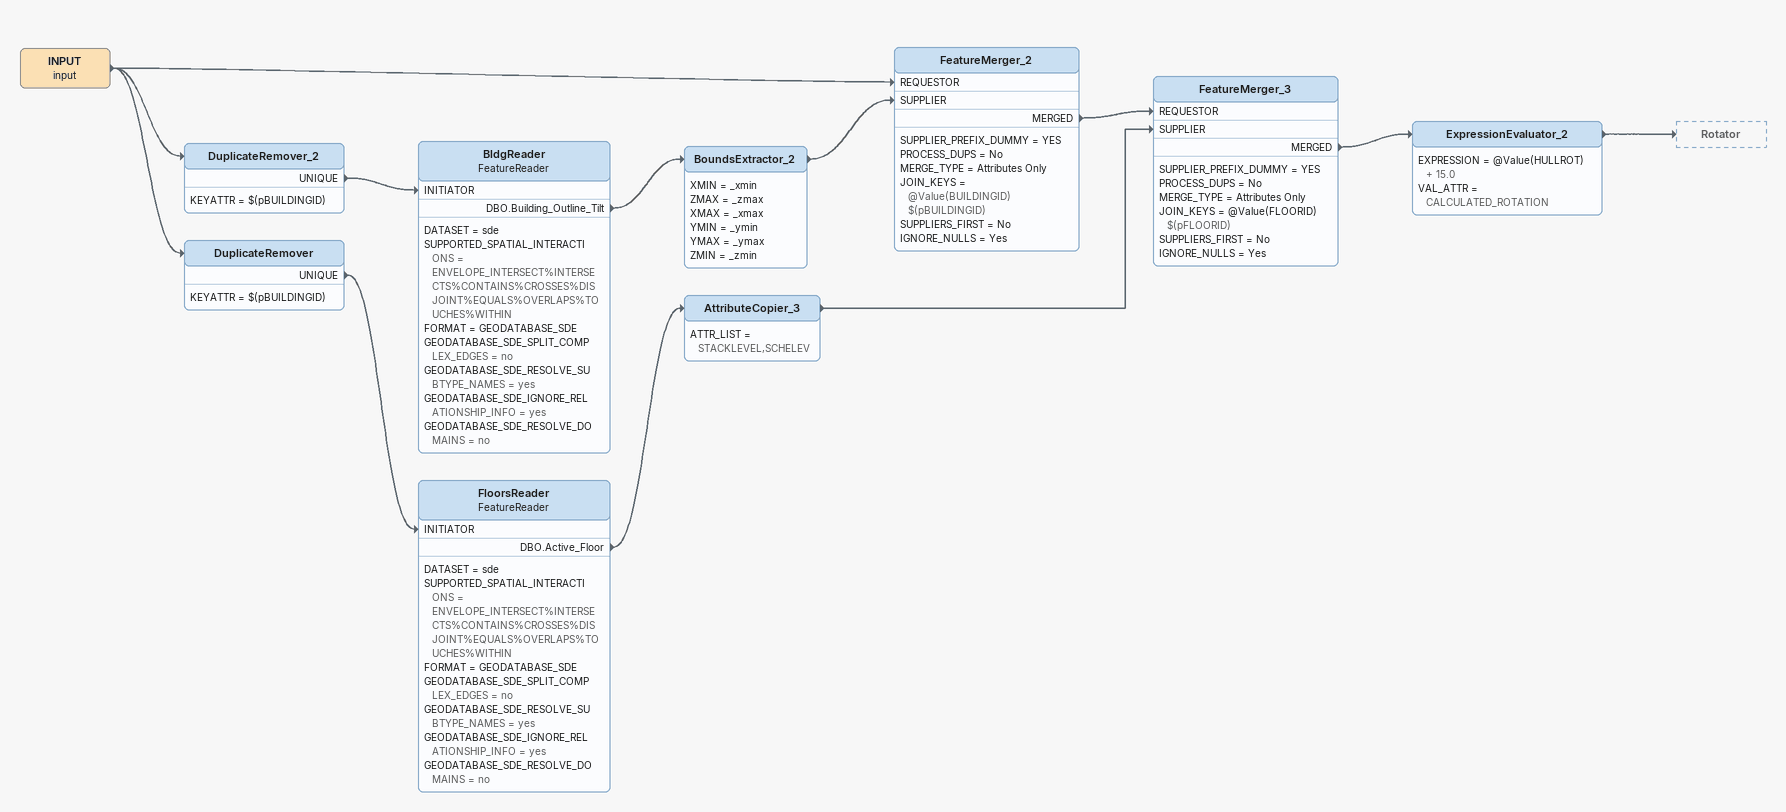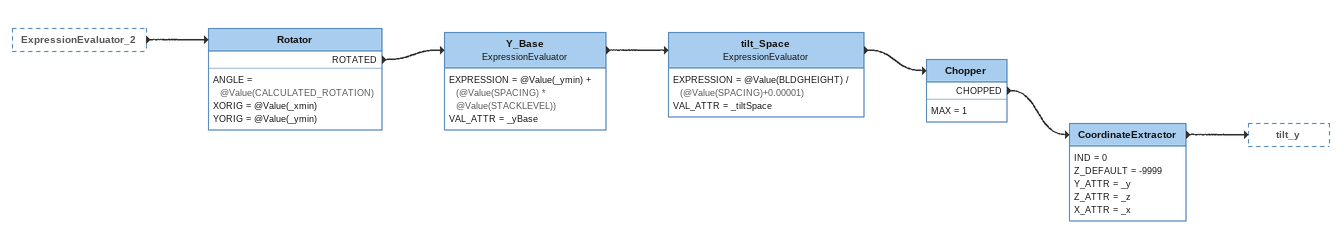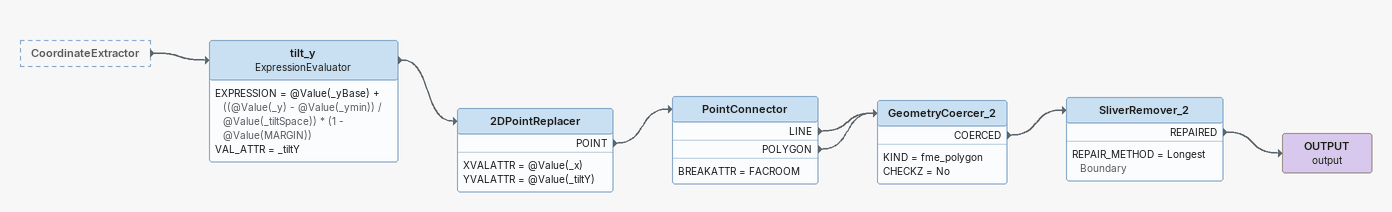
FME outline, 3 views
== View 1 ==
INPUT (input)
    -> DuplicateRemover
    -> FeatureMerger_2 [REQUESTOR]
    -> DuplicateRemover_2
DuplicateRemover_2
    KEYATTR = $(pBUILDINGID)
    UNIQUE -> BldgReader [INITIATOR]
BldgReader: FeatureReader
    DATASET = sde
    SUPPORTED_SPATIAL_INTERACTIONS = ENVELOPE_INTERSECT%INTERSECTS%CONTAINS%CROSSES%DISJOINT%EQUALS%OVERLAPS%TOUCHES%WITHIN
    FORMAT = GEODATABASE_SDE
    GEODATABASE_SDE_SPLIT_COMPLEX_EDGES = no
    GEODATABASE_SDE_RESOLVE_SUBTYPE_NAMES = yes
    GEODATABASE_SDE_IGNORE_RELATIONSHIP_INFO = yes
    GEODATABASE_SDE_RESOLVE_DOMAINS = no
    DBO.Building_Outline_Tilt -> BoundsExtractor_2
BoundsExtractor_2
    XMIN = _xmin
    ZMAX = _zmax
    XMAX = _xmax
    YMIN = _ymin
    YMAX = _ymax
    ZMIN = _zmin
    -> FeatureMerger_2 [SUPPLIER]
FeatureMerger_2
    SUPPLIER_PREFIX_DUMMY = YES
    PROCESS_DUPS = No
    MERGE_TYPE = Attributes Only
    JOIN_KEYS = @Value(BUILDINGID) $(pBUILDINGID)
    SUPPLIERS_FIRST = No
    IGNORE_NULLS = Yes
    MERGED -> FeatureMerger_3 [REQUESTOR]
DuplicateRemover
    KEYATTR = $(pBUILDINGID)
    UNIQUE -> FloorsReader [INITIATOR]
FloorsReader: FeatureReader
    DATASET = sde
    SUPPORTED_SPATIAL_INTERACTIONS = ENVELOPE_INTERSECT%INTERSECTS%CONTAINS%CROSSES%DISJOINT%EQUALS%OVERLAPS%TOUCHES%WITHIN
    FORMAT = GEODATABASE_SDE
    GEODATABASE_SDE_SPLIT_COMPLEX_EDGES = no
    GEODATABASE_SDE_RESOLVE_SUBTYPE_NAMES = yes
    GEODATABASE_SDE_IGNORE_RELATIONSHIP_INFO = yes
    GEODATABASE_SDE_RESOLVE_DOMAINS = no
    DBO.Active_Floor -> AttributeCopier_3
AttributeCopier_3
    ATTR_LIST = STACKLEVEL,SCHELEV
    -> FeatureMerger_3 [SUPPLIER]
FeatureMerger_3
    SUPPLIER_PREFIX_DUMMY = YES
    PROCESS_DUPS = No
    MERGE_TYPE = Attributes Only
    JOIN_KEYS = @Value(FLOORID) $(pFLOORID)
    SUPPLIERS_FIRST = No
    IGNORE_NULLS = Yes
    MERGED -> ExpressionEvaluator_2
ExpressionEvaluator_2
    EXPRESSION = @Value(HULLROT) + 15.0
    VAL_ATTR = CALCULATED_ROTATION
    -> Rotator

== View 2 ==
ExpressionEvaluator_2 [outside]
    -> Rotator
Rotator
    ANGLE = @Value(CALCULATED_ROTATION)
    XORIG = @Value(_xmin)
    YORIG = @Value(_ymin)
    ROTATED -> Y_Base
Y_Base: ExpressionEvaluator
    EXPRESSION = @Value(_ymin) + (@Value(SPACING) * @Value(STACKLEVEL))
    VAL_ATTR = _yBase
    -> tilt_Space
tilt_Space: ExpressionEvaluator
    EXPRESSION = @Value(BLDGHEIGHT) / (@Value(SPACING)+0.00001)
    VAL_ATTR = _tiltSpace
    -> Chopper
Chopper
    MAX = 1
    CHOPPED -> CoordinateExtractor
CoordinateExtractor
    IND = 0
    Z_DEFAULT = -9999
    Y_ATTR = _y
    Z_ATTR = _z
    X_ATTR = _x
    -> tilt_y

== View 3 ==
CoordinateExtractor [outside]
    -> tilt_y
tilt_y: ExpressionEvaluator
    EXPRESSION = @Value(_yBase) + ((@Value(_y) - @Value(_ymin)) / @Value(_tiltSpace)) * (1 - @Value(MARGIN))
    VAL_ATTR = _tiltY
    -> 2DPointReplacer
2DPointReplacer
    XVALATTR = @Value(_x)
    YVALATTR = @Value(_tiltY)
    POINT -> PointConnector
PointConnector
    BREAKATTR = FACROOM
    LINE -> GeometryCoercer_2
    POLYGON -> GeometryCoercer_2
GeometryCoercer_2
    KIND = fme_polygon
    CHECKZ = No
    COERCED -> SliverRemover_2
SliverRemover_2
    REPAIR_METHOD = Longest Boundary
    REPAIRED -> OUTPUT (output)
OUTPUT (output)
